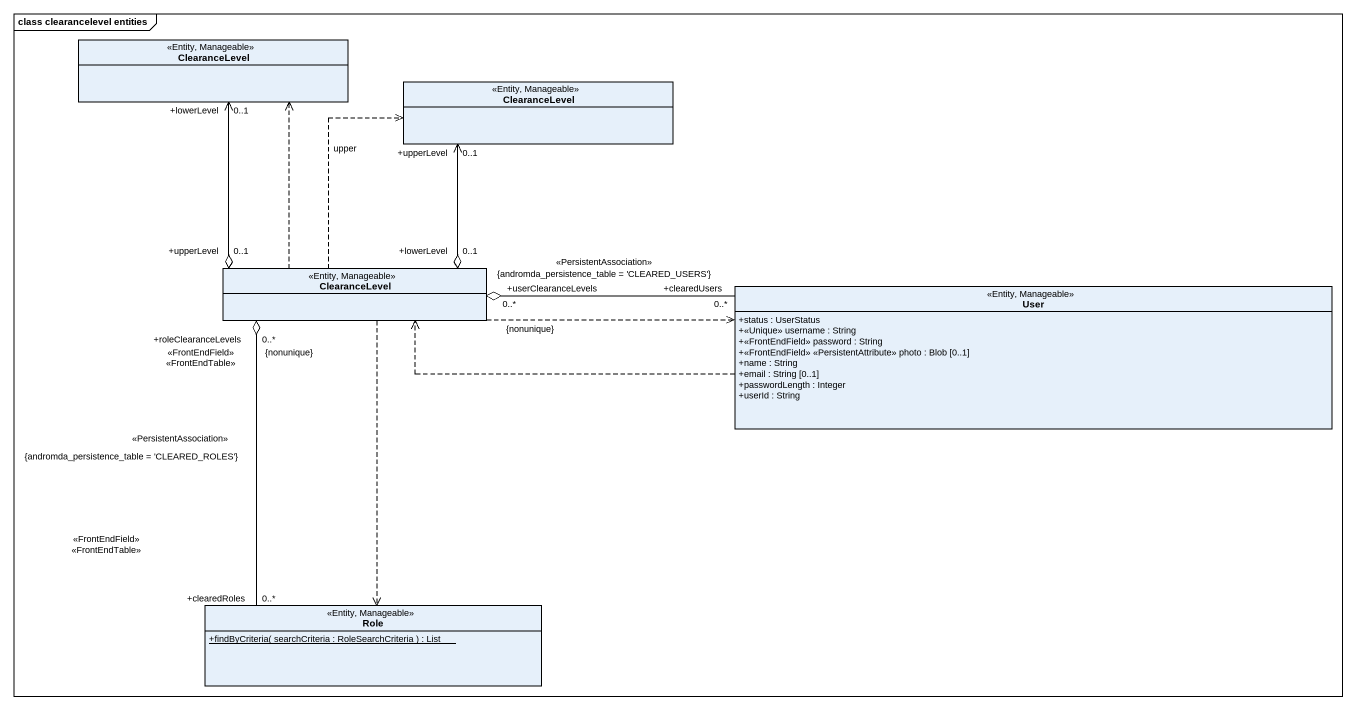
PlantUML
@startuml
mainframe class clearancelevel entities
hide circle
hide empty members
skinparam classAttributeIconSize 0
class ClearanceLevel <<Entity, Manageable>>
class "ClearanceLevel" as ClearanceLevel_2 <<Entity, Manageable>>
class "ClearanceLevel" as ClearanceLevel_3 <<Entity, Manageable>>
class User <<Entity, Manageable>> {
  +status : UserStatus
  +<<Unique>> username : String
  +<<FrontEndField>> password : String
  +<<FrontEndField>> <<PersistentAttribute>> photo : Blob [0..1]
  +name : String
  +email : String [0..1]
  +passwordLength : Integer
  +userId : String
}
class Role <<Entity, Manageable>> {
  {static} +findByCriteria( searchCriteria : RoleSearchCriteria ) : List
}
ClearanceLevel_3 "+upperLevel\n0..1" o-up-> "+lowerLevel\n0..1" ClearanceLevel
ClearanceLevel_3 .up.> ClearanceLevel
ClearanceLevel_3 "+lowerLevel\n0..1" o-up-> "+upperLevel\n0..1" ClearanceLevel_2
ClearanceLevel_3 .up.> ClearanceLevel_2 : upper
ClearanceLevel_3 "+userClearanceLevels\n0..*\n{nonunique}" o-right- "+clearedUsers\n0..*" User : <<PersistentAssociation>>\n{andromda_persistence_table = 'CLEARED_USERS'}
ClearanceLevel_3 .right.> User
ClearanceLevel_3 "+roleClearanceLevels\n<<FrontEndField>> <<FrontEndTable>>\n0..*\n{nonunique}" o-- "+clearedRoles\n<<FrontEndField>> <<FrontEndTable>>\n0..*" Role : <<PersistentAssociation>>\n{andromda_persistence_table = 'CLEARED_ROLES'}
ClearanceLevel_3 ..> Role
User .left.> ClearanceLevel_3
@enduml
